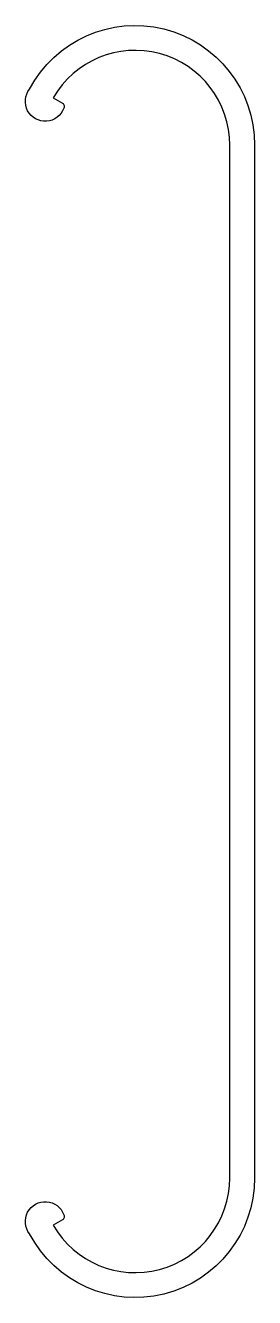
# Model space of a CAD drawing. Extents: x 28 to 46, y 94 to 196.
import ezdxf

# ---------------------------------------------------------------- set-up
doc = ezdxf.new("R2010")
doc.units = 0
doc.layers.get('0').update_dxf_attribs({"linetype": 'CONTINUOUS'})

msp = doc.modelspace()

# ---------------------------------------------------------------- linework, layer by layer
msp.add_lwpolyline([(30.08, 189.94), (30.82, 189.51, -0.414214), (30.93, 189.1), (30.93, 189.1, -1.171483), (28.18, 190.63, -0.782126), (46.27, 186.14), (46.27, 103.34, -0.782126), (28.18, 98.85, -1.171483), (30.93, 100.38), (30.93, 100.38, -0.414214), (30.82, 99.97), (30.08, 99.54, 0.767327), (44.27, 103.34), (44.27, 186.14, 0.767327)], format="xyb", close=True)

doc.saveas('drawing.dxf')
